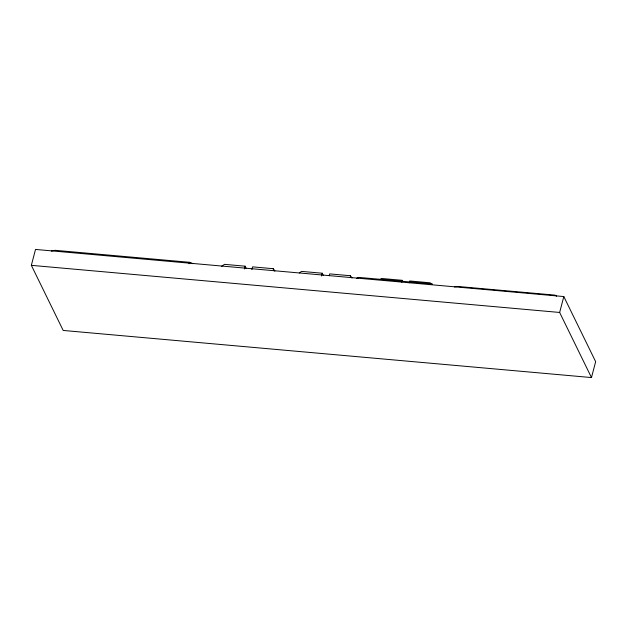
<?xml version="1.0" encoding="UTF-8"?>
<svg xmlns="http://www.w3.org/2000/svg" width="627" height="627" viewBox="0 0 627 627"><rect width="100%" height="100%" fill="white"/><g stroke="black" fill="none" stroke-linecap="round" stroke-linejoin="round"><path stroke-width="0.94" d="M31.35 265.339L35.52 249.436L563.814 296.555L595.65 361.661L591.48 377.564L63.186 330.445L31.35 265.339L559.645 312.458L591.48 377.564M244.373 268.952L245.094 266.185L224.537 264.351L221.456 266.412M251.866 269.626L252.587 266.859L273.16 268.693L274.924 271.036M321.471 275.99L322.2 273.223L301.634 271.389L299.33 272.925M329.206 275.731L329.692 273.889L350.258 275.723L352.021 278.067M401.688 282.15L402.173 280.308L381.608 278.474L380.072 279.501M409.18 282.816L409.666 280.974L430.24 282.808L431.415 284.368M559.645 312.458L563.814 296.555M188.986 263.779L189.566 262.305L193.116 263.716M356.873 278.537L359.24 277.44L432.481 283.976M356.481 278.317L359.24 277.44M51.296 251.082L55.027 250.306L189.566 262.305M454.34 286.9L457.906 286.468L555.075 295.137L556.651 296.179M402.173 280.308L402.887 281.766M350.258 275.723L350.971 277.189M322.2 273.223L323.266 275.41M273.16 268.693L274.234 270.888M245.094 266.185L246.168 268.38"/></g></svg>
